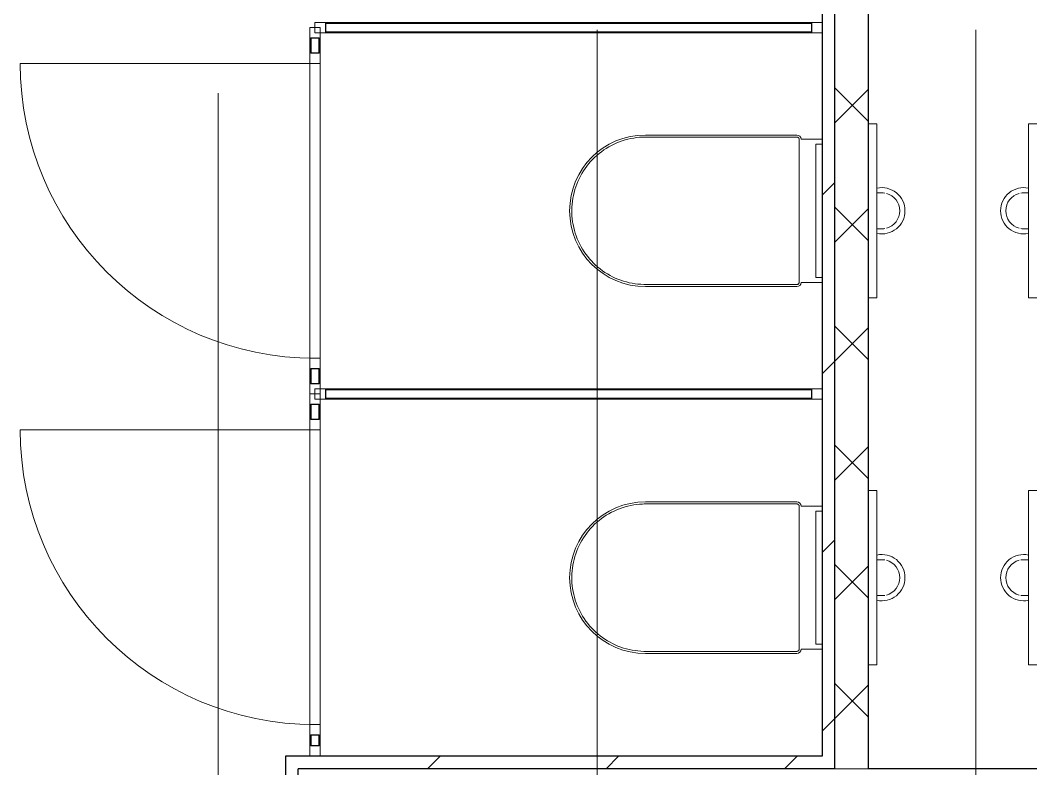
# Model space of a CAD drawing. Header units: millimetres. Extents: x -87434 to 499450, y -468665 to 122144.
# Drawn here: x 149006 to 151411, y -7896 to -6119 of the extents above; entities that cross this region are included whole.
import ezdxf

# ---------------------------------------------------------------- set-up
doc = ezdxf.new("R2010")
doc.units = ezdxf.units.MM
doc.linetypes.add('ADSK_Линия сетки', pattern=[25, 20, -2.5, 0, -2.5])
for name, color, linetype, lineweight in [('Витраж', 7, 'Continuous', 9), ('Двери', 252, 'Continuous', 9), ('Оси', 252, 'Continuous', 9), ('Сантехника', 252, 'Continuous', 9), ('Стены наружные', 7, 'Continuous', 18), ('Стены разрез', 252, 'Continuous', 30), ('Стены штриховка', 252, 'Continuous', 9)]:
    doc.layers.add(name, color=color, linetype=linetype, lineweight=lineweight)

# ---------------------------------------------------------------- blocks, each defined once
blk = doc.blocks.new('2 этаж')
at = {"layer": 'Витраж', "color": 251, "lineweight": 18, "true_color": 0x636466, "extrusion": (0, 0, -1)}
for p, q in [((149731, -6121.8), (149706, -6121.8)), ((149706, -6121.8), (149706, -6146.8)), ((149731, -6146.8), (149731, -6121.8)), ((149718.5, -6134.3), (149693.5, -6134.3)), ((149693.5, -6134.3), (149693.5, -6159.3)), ((149706, -6146.8), (149731, -6146.8)), ((149718.5, -6159.3), (149718.5, -6134.3)), ((149693.5, -6159.3), (149718.5, -6159.3)), ((149718.5, -6194.3), (149693.5, -6194.3)), ((149693.5, -6194.3), (149693.5, -6219.3)), ((149718.5, -6219.3), (149718.5, -6194.3)), ((149693.5, -6219.3), (149718.5, -6219.3)), ((149718.5, -6919.3), (149693.5, -6919.3)), ((149693.5, -6919.3), (149693.5, -6944.3)), ((149718.5, -6944.3), (149718.5, -6919.3)), ((149693.5, -6944.3), (149718.5, -6944.3)), ((149731, -6991.8), (149706, -6991.8)), ((149706, -6991.8), (149706, -7016.8)), ((149731, -7016.8), (149731, -6991.8)), ((149718.5, -7004.3), (149693.5, -7004.3)), ((149693.5, -7004.3), (149693.5, -7029.3)), ((149706, -7016.8), (149731, -7016.8)), ((149718.5, -7029.3), (149718.5, -7004.3)), ((149693.5, -7029.3), (149718.5, -7029.3)), ((149718.5, -7064.3), (149693.5, -7064.3)), ((149693.5, -7064.3), (149693.5, -7089.3)), ((149718.5, -7089.3), (149718.5, -7064.3)), ((149693.5, -7089.3), (149718.5, -7089.3)), ((149718.5, -7789.3), (149693.5, -7789.3)), ((149693.5, -7789.3), (149693.5, -7814.3)), ((149718.5, -7814.3), (149718.5, -7789.3)), ((149693.5, -7814.3), (149718.5, -7814.3))]:
    blk.add_line(p, q, dxfattribs=at)
at = {"layer": 'Витраж', "color": 251, "true_color": 0x636466}
for p, q in [((149731, -6121.8), (150886, -6121.8)), ((149731, -6146.8), (150886, -6146.8)), ((149693.5, -6159.3), (149693.5, -6194.3)), ((149718.5, -6159.3), (149718.5, -6194.3)), ((149693.5, -6219.3), (149693.5, -6919.3)), ((149718.5, -6219.3), (149718.5, -6919.3)), ((149693.5, -6944.3), (149693.5, -6979.3)), ((149718.5, -6944.3), (149718.5, -6979.3)), ((149731, -6991.8), (150886, -6991.8)), ((149731, -7016.8), (150886, -7016.8)), ((149693.5, -7029.3), (149693.5, -7064.3)), ((149718.5, -7029.3), (149718.5, -7064.3)), ((149693.5, -7089.3), (149693.5, -7789.3)), ((149718.5, -7089.3), (149718.5, -7789.3)), ((149693.5, -7814.3), (149693.5, -7839.3)), ((149718.5, -7814.3), (149718.5, -7839.3))]:
    blk.add_line(p, q, dxfattribs=at)
at = {"layer": 'Витраж', "color": 251, "lineweight": 18, "true_color": 0x636466}
for p, q in [((150911, -6121.8), (150886, -6121.8)), ((150886, -6121.8), (150886, -6146.8)), ((150911, -6146.8), (150911, -6121.8)), ((150886, -6146.8), (150911, -6146.8)), ((149718.5, -6979.3), (149693.5, -6979.3)), ((149693.5, -6979.3), (149693.5, -7004.3)), ((149718.5, -7004.3), (149718.5, -6979.3)), ((150911, -6991.8), (150886, -6991.8)), ((150886, -6991.8), (150886, -7016.8)), ((150911, -7016.8), (150911, -6991.8)), ((149693.5, -7004.3), (149718.5, -7004.3)), ((150886, -7016.8), (150911, -7016.8)), ((149718.5, -7839.3), (149693.5, -7839.3)), ((149693.5, -7839.3), (149693.5, -7864.3)), ((149718.5, -7864.3), (149718.5, -7839.3)), ((149693.5, -7864.3), (149718.5, -7864.3))]:
    blk.add_line(p, q, dxfattribs=at)
at = {"layer": 'Двери', "color": 251, "true_color": 0x636466}
for p, q in [((149693.5, -6219.3), (149006, -6219.3)), ((149693.5, -7089.3), (149006, -7089.3))]:
    blk.add_line(p, q, dxfattribs=at)
for centre in [(149706, -6219.3), (149706, -7089.3)]:
    blk.add_arc(centre, 700, 180, 270, dxfattribs=at)
at = {"layer": 'Оси', "color": 251, "linetype": 'ADSK_Линия сетки', "ltscale": 100, "true_color": 0x636466}
for p, q in [((149476, 33711.4), (149476, -32265.4)), ((150376, -1139.3), (150376, -30995.4)), ((151276, -1139.3), (151276, -30995.4))]:
    blk.add_line(p, q, dxfattribs=at)
at = {"layer": 'Сантехника', "color": 251, "lineweight": 9, "true_color": 0x636466}
for p, q in [((151041, -6362.5), (151021, -6362.5)), ((151041, -6387.5), (151041, -6362.5)), ((151421, -6362.5), (151401, -6362.5)), ((151401, -6362.5), (151401, -6387.5)), ((151041, -6387.5), (151041, -6751)), ((151401, -6751), (151401, -6387.5)), ((151041, -6776), (151041, -6751)), ((151401, -6751), (151401, -6776)), ((151021, -6776), (151041, -6776)), ((151401, -6776), (151421, -6776)), ((151041, -7233.8), (151021, -7233.8)), ((151041, -7258.8), (151041, -7233.8)), ((151421, -7233.8), (151401, -7233.8)), ((151401, -7233.8), (151401, -7258.8)), ((151041, -7258.8), (151041, -7622.3)), ((151401, -7622.3), (151401, -7258.8)), ((151041, -7647.3), (151041, -7622.3)), ((151401, -7622.3), (151401, -7647.3)), ((151021, -7647.3), (151041, -7647.3)), ((151401, -7647.3), (151421, -7647.3))]:
    blk.add_line(p, q, dxfattribs=at)
at = {"layer": 'Сантехника', "color": 251, "true_color": 0x636466}
for p, q in [((150851, -6389.3), (150491, -6389.3)), ((150851, -6394.3), (150491, -6394.3)), ((150856, -6739.3), (150856, -6399.3)), ((150911, -6399.3), (150861, -6399.3)), ((150896, -6727.5), (150896, -6411)), ((150896, -6411), (150911, -6411)), ((150911, -6727.5), (150896, -6727.5)), ((150491, -6744.3), (150851, -6744.3)), ((150491, -6749.3), (150851, -6749.3)), ((150861, -6739.3), (150911, -6739.3)), ((150851, -7260.5), (150491, -7260.5)), ((150851, -7265.5), (150491, -7265.5)), ((150856, -7610.5), (150856, -7270.5)), ((150911, -7270.5), (150861, -7270.5)), ((150896, -7598.7), (150896, -7282.3)), ((150896, -7282.3), (150911, -7282.3)), ((150911, -7598.7), (150896, -7598.7)), ((150491, -7615.5), (150851, -7615.5)), ((150491, -7620.5), (150851, -7620.5)), ((150861, -7610.5), (150911, -7610.5))]:
    blk.add_line(p, q, dxfattribs=at)
at = {"layer": 'Сантехника', "color": 251, "true_color": 0x636466, "flags": 128}
for points in [[(150491, -6394.3), (150484, -6394.4), (150477, -6394.8), (150470.1, -6395.5), (150463.1, -6396.5), (150456.2, -6397.7), (150449.4, -6399.3), (150442.6, -6401.1), (150436, -6403.1), (150429.4, -6405.5), (150422.9, -6408.1), (150416.5, -6410.9), (150410.2, -6414), (150404.1, -6417.4), (150398, -6421), (150392.2, -6424.8), (150386.5, -6428.9), (150381, -6433.2), (150375.6, -6437.7), (150370.4, -6442.4), (150365.5, -6447.3), (150360.7, -6452.4), (150356.1, -6457.8), (150351.8, -6463.2), (150347.6, -6468.9), (150343.7, -6474.7), (150340.1, -6480.7), (150336.7, -6486.8), (150333.5, -6493), (150330.6, -6499.4), (150327.9, -6505.8), (150325.5, -6512.4), (150323.4, -6519.1), (150321.5, -6525.8), (150319.9, -6532.6), (150318.6, -6539.5), (150317.5, -6546.4), (150316.7, -6553.4), (150316.2, -6560.4), (150316, -6567.4), (150316.1, -6574.4), (150316.4, -6581.4), (150317, -6588.3), (150318, -6595.3), (150319.1, -6602.2), (150320.6, -6609), (150322.3, -6615.8), (150324.3, -6622.5), (150326.6, -6629.1), (150329.1, -6635.7), (150331.9, -6642.1), (150334.9, -6648.4), (150338.2, -6654.6), (150341.7, -6660.6), (150345.5, -6666.5), (150349.5, -6672.2), (150353.8, -6677.8), (150358.2, -6683.2), (150362.9, -6688.4), (150367.7, -6693.5), (150372.8, -6698.3), (150378.1, -6702.9), (150383.5, -6707.3), (150389.1, -6711.5), (150394.9, -6715.5), (150400.8, -6719.2), (150406.9, -6722.7), (150413.1, -6725.9), (150419.4, -6728.9), (150425.8, -6731.7), (150432.4, -6734.1), (150439, -6736.4), (150445.7, -6738.3), (150452.5, -6740), (150459.4, -6741.4), (150466.3, -6742.5), (150473.3, -6743.4), (150480.2, -6743.9), (150487.2, -6744.2), (150491, -6744.3)], [(150856, -6399.3), (150856, -6399.1), (150856, -6398.9), (150856, -6398.7), (150855.9, -6398.5), (150855.9, -6398.3), (150855.9, -6398.1), (150855.8, -6397.9), (150855.8, -6397.7), (150855.7, -6397.5), (150855.6, -6397.3), (150855.5, -6397.1), (150855.4, -6396.9), (150855.3, -6396.8), (150855.2, -6396.6), (150855.1, -6396.4), (150855, -6396.3), (150854.9, -6396.1), (150854.8, -6396), (150854.6, -6395.8), (150854.5, -6395.7), (150854.3, -6395.5), (150854.2, -6395.4), (150854, -6395.3), (150853.9, -6395.2), (150853.7, -6395), (150853.5, -6394.9), (150853.4, -6394.8), (150853.2, -6394.8), (150853, -6394.7), (150852.8, -6394.6), (150852.6, -6394.5), (150852.4, -6394.5), (150852.2, -6394.4), (150852.1, -6394.4), (150851.9, -6394.3), (150851.7, -6394.3), (150851.5, -6394.3), (150851.3, -6394.3), (150851.1, -6394.3), (150851, -6394.3)], [(150851, -6744.3), (150851.2, -6744.2), (150851.4, -6744.2), (150851.6, -6744.2), (150851.8, -6744.2), (150852, -6744.2), (150852.2, -6744.1), (150852.4, -6744.1), (150852.6, -6744), (150852.8, -6743.9), (150853, -6743.9), (150853.1, -6743.8), (150853.3, -6743.7), (150853.5, -6743.6), (150853.7, -6743.5), (150853.8, -6743.4), (150854, -6743.3), (150854.2, -6743.1), (150854.3, -6743), (150854.5, -6742.9), (150854.6, -6742.7), (150854.7, -6742.6), (150854.9, -6742.4), (150855, -6742.3), (150855.1, -6742.1), (150855.2, -6742), (150855.3, -6741.8), (150855.4, -6741.6), (150855.5, -6741.4), (150855.6, -6741.2), (150855.7, -6741.1), (150855.7, -6740.9), (150855.8, -6740.7), (150855.8, -6740.5), (150855.9, -6740.3), (150855.9, -6740.1), (150856, -6739.9), (150856, -6739.7), (150856, -6739.5), (150856, -6739.3), (150856, -6739.3)], [(150491, -7265.5), (150484, -7265.6), (150477, -7266.1), (150470.1, -7266.8), (150463.1, -7267.7), (150456.2, -7269), (150449.4, -7270.5), (150442.6, -7272.3), (150436, -7274.4), (150429.4, -7276.7), (150422.9, -7279.3), (150416.5, -7282.2), (150410.2, -7285.3), (150404.1, -7288.6), (150398, -7292.2), (150392.2, -7296.1), (150386.5, -7300.1), (150381, -7304.4), (150375.6, -7308.9), (150370.4, -7313.7), (150365.5, -7318.6), (150360.7, -7323.7), (150356.1, -7329), (150351.8, -7334.5), (150347.6, -7340.1), (150343.7, -7346), (150340.1, -7351.9), (150336.7, -7358), (150333.5, -7364.3), (150330.6, -7370.6), (150327.9, -7377.1), (150325.5, -7383.7), (150323.4, -7390.3), (150321.5, -7397.1), (150319.9, -7403.9), (150318.6, -7410.8), (150317.5, -7417.7), (150316.7, -7424.6), (150316.2, -7431.6), (150316, -7438.6), (150316.1, -7445.6), (150316.4, -7452.6), (150317, -7459.6), (150318, -7466.5), (150319.1, -7473.4), (150320.6, -7480.3), (150322.3, -7487), (150324.3, -7493.8), (150326.6, -7500.4), (150329.1, -7506.9), (150331.9, -7513.3), (150334.9, -7519.6), (150338.2, -7525.8), (150341.7, -7531.9), (150345.5, -7537.8), (150349.5, -7543.5), (150353.8, -7549.1), (150358.2, -7554.5), (150362.9, -7559.7), (150367.7, -7564.7), (150372.8, -7569.5), (150378.1, -7574.2), (150383.5, -7578.6), (150389.1, -7582.8), (150394.9, -7586.7), (150400.8, -7590.5), (150406.9, -7593.9), (150413.1, -7597.2), (150419.4, -7600.2), (150425.8, -7602.9), (150432.4, -7605.4), (150439, -7607.6), (150445.7, -7609.5), (150452.5, -7611.2), (150459.4, -7612.6), (150466.3, -7613.8), (150473.3, -7614.6), (150480.2, -7615.2), (150487.2, -7615.5), (150491, -7615.5)], [(150856, -7270.5), (150856, -7270.3), (150856, -7270.1), (150856, -7269.9), (150855.9, -7269.7), (150855.9, -7269.5), (150855.9, -7269.3), (150855.8, -7269.1), (150855.8, -7268.9), (150855.7, -7268.7), (150855.6, -7268.6), (150855.5, -7268.4), (150855.4, -7268.2), (150855.3, -7268), (150855.2, -7267.8), (150855.1, -7267.7), (150855, -7267.5), (150854.9, -7267.4), (150854.8, -7267.2), (150854.6, -7267.1), (150854.5, -7266.9), (150854.3, -7266.8), (150854.2, -7266.6), (150854, -7266.5), (150853.9, -7266.4), (150853.7, -7266.3), (150853.5, -7266.2), (150853.4, -7266.1), (150853.2, -7266), (150853, -7265.9), (150852.8, -7265.8), (150852.6, -7265.8), (150852.4, -7265.7), (150852.2, -7265.7), (150852.1, -7265.6), (150851.9, -7265.6), (150851.7, -7265.5), (150851.5, -7265.5), (150851.3, -7265.5), (150851.1, -7265.5), (150851, -7265.5)], [(150851, -7615.5), (150851.2, -7615.5), (150851.4, -7615.5), (150851.6, -7615.5), (150851.8, -7615.4), (150852, -7615.4), (150852.2, -7615.4), (150852.4, -7615.3), (150852.6, -7615.2), (150852.8, -7615.2), (150853, -7615.1), (150853.1, -7615), (150853.3, -7614.9), (150853.5, -7614.8), (150853.7, -7614.7), (150853.8, -7614.6), (150854, -7614.5), (150854.2, -7614.4), (150854.3, -7614.3), (150854.5, -7614.1), (150854.6, -7614), (150854.7, -7613.8), (150854.9, -7613.7), (150855, -7613.5), (150855.1, -7613.4), (150855.2, -7613.2), (150855.3, -7613), (150855.4, -7612.9), (150855.5, -7612.7), (150855.6, -7612.5), (150855.7, -7612.3), (150855.7, -7612.1), (150855.8, -7611.9), (150855.8, -7611.7), (150855.9, -7611.5), (150855.9, -7611.4), (150856, -7611.2), (150856, -7611), (150856, -7610.8), (150856, -7610.6), (150856, -7610.5)]]:
    blk.add_lwpolyline(points, dxfattribs=at)
at = {"layer": 'Сантехника', "color": 251, "lineweight": 9, "true_color": 0x636466, "flags": 128}
for points in [[(151052.5, -6526.6), (151052.4, -6526.6), (151052.3, -6526.6), (151052.1, -6526.6), (151051.9, -6526.6), (151051.6, -6526.6), (151051.2, -6526.6), (151050.7, -6526.6), (151050.2, -6526.6), (151049.6, -6526.6), (151048.9, -6526.6), (151048.2, -6526.6), (151047.4, -6526.6), (151046.5, -6526.6), (151045.6, -6526.6), (151044.6, -6526.6), (151043.5, -6526.6), (151042.4, -6526.6), (151041.3, -6526.6)], [(151399.9, -6526.6), (151398.8, -6526.6), (151397.7, -6526.6), (151396.7, -6526.6), (151395.8, -6526.6), (151394.9, -6526.6), (151394.1, -6526.6), (151393.3, -6526.6), (151392.6, -6526.6), (151392, -6526.6), (151391.4, -6526.6), (151391, -6526.6), (151390.6, -6526.6), (151390.2, -6526.6), (151389.9, -6526.6), (151389.7, -6526.6), (151389.6, -6526.6), (151389.6, -6526.6), (151389.6, -6526.6)], [(151042.1, -6612), (151043.3, -6612), (151044.3, -6612), (151045.3, -6612), (151046.3, -6612), (151047.1, -6612), (151048, -6612), (151048.7, -6612), (151049.4, -6612), (151050, -6612), (151050.6, -6612), (151051, -6612), (151051.5, -6612), (151051.8, -6612), (151052.1, -6612), (151052.3, -6612), (151052.4, -6612), (151052.5, -6612), (151052.5, -6612)], [(151389.6, -6612), (151389.6, -6612), (151389.7, -6612), (151389.9, -6612), (151390.1, -6612), (151390.5, -6612), (151390.8, -6612), (151391.3, -6612), (151391.8, -6612), (151392.4, -6612), (151393.1, -6612), (151393.8, -6612), (151394.6, -6612), (151395.5, -6612), (151396.4, -6612), (151397.4, -6612), (151398.5, -6612), (151399.6, -6612), (151400.7, -6612)], [(151052.5, -7397.8), (151052.4, -7397.8), (151052.3, -7397.8), (151052.1, -7397.8), (151051.9, -7397.8), (151051.6, -7397.8), (151051.2, -7397.8), (151050.7, -7397.8), (151050.2, -7397.8), (151049.6, -7397.8), (151048.9, -7397.8), (151048.2, -7397.8), (151047.4, -7397.8), (151046.5, -7397.8), (151045.6, -7397.8), (151044.6, -7397.8), (151043.5, -7397.8), (151042.4, -7397.8), (151041.3, -7397.8)], [(151399.9, -7397.8), (151398.8, -7397.8), (151397.7, -7397.8), (151396.7, -7397.8), (151395.8, -7397.8), (151394.9, -7397.8), (151394.1, -7397.8), (151393.3, -7397.8), (151392.6, -7397.8), (151392, -7397.8), (151391.4, -7397.8), (151391, -7397.8), (151390.6, -7397.8), (151390.2, -7397.8), (151389.9, -7397.8), (151389.7, -7397.8), (151389.6, -7397.8), (151389.6, -7397.8), (151389.6, -7397.8)], [(151042.1, -7483.2), (151043.3, -7483.2), (151044.3, -7483.2), (151045.3, -7483.2), (151046.3, -7483.2), (151047.1, -7483.2), (151048, -7483.2), (151048.7, -7483.2), (151049.4, -7483.2), (151050, -7483.2), (151050.6, -7483.2), (151051, -7483.2), (151051.5, -7483.2), (151051.8, -7483.2), (151052.1, -7483.2), (151052.3, -7483.2), (151052.4, -7483.2), (151052.5, -7483.2), (151052.5, -7483.2)], [(151389.6, -7483.2), (151389.6, -7483.2), (151389.7, -7483.2), (151389.9, -7483.2), (151390.1, -7483.2), (151390.5, -7483.2), (151390.8, -7483.2), (151391.3, -7483.2), (151391.8, -7483.2), (151392.4, -7483.2), (151393.1, -7483.2), (151393.8, -7483.2), (151394.6, -7483.2), (151395.5, -7483.2), (151396.4, -7483.2), (151397.4, -7483.2), (151398.5, -7483.2), (151399.6, -7483.2), (151400.7, -7483.2)]]:
    blk.add_lwpolyline(points, dxfattribs=at)
at = {"layer": 'Сантехника', "color": 251, "true_color": 0x636466}
for centre, radius, start, end in [((150491, -6569.3), 180, 90, 270), ((150491, -6569.3), 175, 90, 90.9078), ((150491, -6569.3), 175, 90, 90.9078), ((150851, -6399.3), 10, 0, 90), ((150851, -6399.3), 5, 60, 90), ((150851, -6399.3), 5, 60, 90), ((150851, -6399.3), 5, 60, 75), ((150851, -6399.3), 5, 0, 30), ((150851, -6399.3), 5, 0, 30), ((150851, -6399.3), 5, 0, 30), ((150491, -6569.3), 175, 269.0922, 270), ((150491, -6569.3), 175, 269.0922, 270), ((150851, -6739.3), 10, 270, 0), ((150851, -6739.3), 5, 270, 300), ((150851, -6739.3), 5, 270, 300), ((150851, -6739.3), 5, 285, 300), ((150851, -6739.3), 5, 330, 0), ((150851, -6739.3), 5, 330, 0), ((150851, -6739.3), 5, 330, 0), ((150491, -7440.5), 180, 90, 270), ((150851, -7270.5), 10, 0, 90), ((150491, -7440.5), 175, 90, 90.9078), ((150491, -7440.5), 175, 90, 90.9078), ((150851, -7270.5), 5, 60, 90), ((150851, -7270.5), 5, 60, 90), ((150851, -7270.5), 5, 60, 75), ((150851, -7270.5), 5, 0, 30), ((150851, -7270.5), 5, 0, 30), ((150851, -7270.5), 5, 0, 30), ((150491, -7440.5), 175, 269.0922, 270), ((150491, -7440.5), 175, 269.0922, 270), ((150851, -7610.5), 10, 270, 0), ((150851, -7610.5), 5, 270, 300), ((150851, -7610.5), 5, 270, 300), ((150851, -7610.5), 5, 285, 300), ((150851, -7610.5), 5, 330, 0), ((150851, -7610.5), 5, 330, 0), ((150851, -7610.5), 5, 330, 0)]:
    blk.add_arc(centre, radius, start, end, dxfattribs=at)
at = {"layer": 'Сантехника', "color": 251, "lineweight": 9, "true_color": 0x636466}
for centre, radius, start, end in [((151052.5, -6569.3), 55, 0, 102.0258), ((151389.6, -6569.3), 55, 77.9742, 180), ((151052.5, -6569.3), 42.7, 92.2417, 94.1976), ((151052.5, -6569.3), 42.7, 87.9172, 90), ((151052.5, -6569.3), 42.7, 80.8699, 90), ((151052.5, -6569.3), 42.7, 0, 75), ((151389.6, -6569.3), 42.7, 105, 180), ((151389.6, -6569.3), 42.7, 90, 99.1301), ((151389.6, -6569.3), 42.7, 90, 92.0828), ((151389.6, -6569.3), 42.7, 85.8024, 87.7583), ((151052.5, -6569.3), 55, 257.9742, 0), ((151052.5, -6569.3), 42.7, 285, 0), ((151389.6, -6569.3), 55, 180, 282.0258), ((151389.6, -6569.3), 42.7, 180, 255), ((151052.5, -6569.3), 42.7, 267.2428, 279.4986), ((151052.5, -6569.3), 42.7, 270, 272.5338), ((151389.6, -6569.3), 42.7, 260.5014, 272.7572), ((151389.6, -6569.3), 42.7, 267.4662, 270), ((151052.5, -7440.5), 55, 0, 102.0258), ((151052.5, -7440.5), 42.7, 92.2417, 94.1976), ((151052.5, -7440.5), 42.7, 87.9172, 90), ((151052.5, -7440.5), 42.7, 80.8699, 90), ((151052.5, -7440.5), 42.7, 0, 75), ((151389.6, -7440.5), 55, 77.9742, 180), ((151389.6, -7440.5), 42.7, 105, 180), ((151389.6, -7440.5), 42.7, 90, 99.1301), ((151389.6, -7440.5), 42.7, 90, 92.0828), ((151389.6, -7440.5), 42.7, 85.8024, 87.7583), ((151052.5, -7440.5), 55, 257.9742, 0), ((151052.5, -7440.5), 42.7, 285, 0), ((151389.6, -7440.5), 55, 180, 282.0258), ((151389.6, -7440.5), 42.7, 180, 255), ((151052.5, -7440.5), 42.7, 267.2428, 279.4986), ((151052.5, -7440.5), 42.7, 270, 272.5338), ((151389.6, -7440.5), 42.7, 260.5014, 272.7572), ((151389.6, -7440.5), 42.7, 267.4662, 270)]:
    blk.add_arc(centre, radius, start, end, dxfattribs=at)
at = {"layer": 'Стены наружные', "color": 251, "lineweight": 30, "true_color": 0x636466}
for p, q in [((150941, -7894.3), (150941, -3839.3)), ((151021, -7894.3), (151021, -3839.3)), ((150911, -3869.3), (150911, -7864.3)), ((150911, -7864.3), (149636, -7864.3)), ((149636, -7864.3), (149636, -8414.3)), ((150941, -7894.3), (149666, -7894.3)), ((149666, -8384.3), (149666, -7894.3)), ((151421, -7894.3), (151021, -7894.3))]:
    blk.add_line(p, q, dxfattribs=at)
at = {"layer": 'Стены наружные', "color": 251, "linetype": 'Continuous', "lineweight": 9, "true_color": 0x636466}
for p, q in [((151021, -6357.6), (150941, -6277.6)), ((150941, -6360.7), (151021, -6280.7)), ((150911, -6532.1), (150941, -6502.1)), ((151021, -6640.4), (150941, -6560.4)), ((150941, -6643.5), (151021, -6563.5)), ((151021, -6923.3), (150941, -6843.3)), ((150941, -6926.3), (151021, -6846.3)), ((150911, -6956.3), (150941, -6926.3)), ((151021, -7206.1), (150941, -7126.1)), ((150941, -7209.2), (151021, -7129.2)), ((150911, -7380.6), (150941, -7350.6)), ((151021, -7488.9), (150941, -7408.9)), ((150941, -7492), (151021, -7412)), ((151021, -7771.8), (150941, -7691.8)), ((150941, -7774.9), (151021, -7694.9)), ((150911, -7804.9), (150941, -7774.9)), ((149973.1, -7894.3), (150003.1, -7864.3)), ((150397.4, -7894.3), (150427.4, -7864.3)), ((150821.6, -7894.3), (150851.6, -7864.3))]:
    blk.add_line(p, q, dxfattribs=at)
at = {"layer": 'Стены разрез', "color": 251, "true_color": 0x636466}
for p, q in [((150886, -6124.3), (149731, -6124.3)), ((149731, -6124.3), (149731, -6144.3)), ((150886, -6144.3), (150886, -6124.3)), ((149731, -6144.3), (150886, -6144.3)), ((149716, -6159.3), (149696, -6159.3)), ((149696, -6159.3), (149696, -6194.3)), ((149716, -6194.3), (149716, -6159.3)), ((149696, -6194.3), (149716, -6194.3)), ((149716, -6944.3), (149696, -6944.3)), ((149696, -6944.3), (149696, -6979.3)), ((149716, -6979.3), (149716, -6944.3)), ((149696, -6979.3), (149716, -6979.3)), ((150886, -6994.3), (149731, -6994.3)), ((149731, -6994.3), (149731, -7014.3)), ((150886, -7014.3), (150886, -6994.3)), ((149731, -7014.3), (150886, -7014.3)), ((149716, -7029.3), (149696, -7029.3)), ((149696, -7029.3), (149696, -7064.3)), ((149716, -7064.3), (149716, -7029.3)), ((149696, -7064.3), (149716, -7064.3)), ((149716, -7814.3), (149696, -7814.3)), ((149696, -7814.3), (149696, -7839.3)), ((149716, -7839.3), (149716, -7814.3)), ((149696, -7839.3), (149716, -7839.3))]:
    blk.add_line(p, q, dxfattribs=at)
at = {"layer": 'Стены штриховка', "color": 251, "true_color": 0x636466}
blk.add_line((150941, -7894.3), (151021, -7894.3), dxfattribs=at)

msp = doc.modelspace()

# ---------------------------------------------------------------- block references
msp.add_blockref('2 этаж', (0, -2))

doc.saveas('drawing.dxf')
